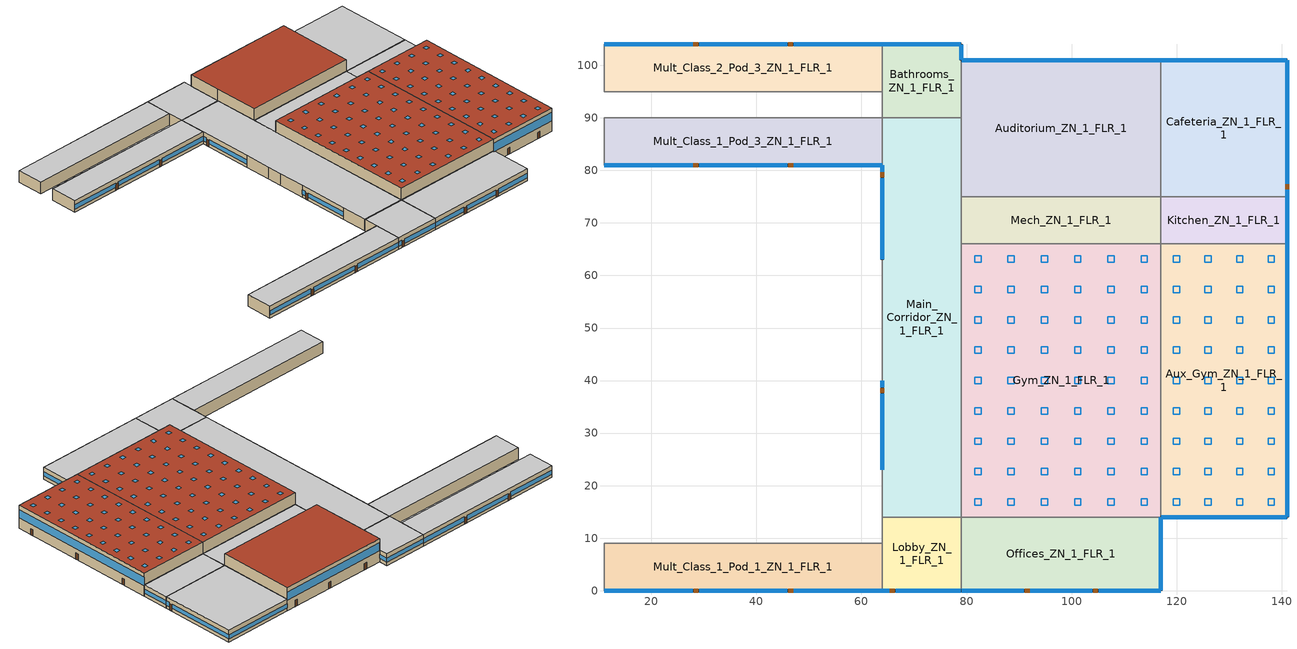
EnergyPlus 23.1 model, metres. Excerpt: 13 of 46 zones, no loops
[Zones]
Auditorium_ZN_1_FLR_1
 floor ground (ext_slab_6in_with_carpet): 79,101 117,101 117,75 79,75 z0
 wall outside (nonres_ext_wall): 117,101 79,101 z0:8
 wall to Mech_ZN_1_FLR_1 (int_wall): 79,75 117,75 z0:4
 wall to Cafeteria_ZN_1_FLR_1 (int_wall): 117,75 117,101 z0:4
 wall to Main_Corridor_ZN_1_FLR_1 (nonres_ext_wall): 79,90 79,75 z0:4
 wall to Bathrooms_ZN_1_FLR_1 (nonres_ext_wall): 79,101 79,90 z0:4
 wall to Mech_ZN_1_FLR_2 (int_wall): 79,75 117,75 z4:8
 wall to LIBRARY_MEDIA_CENTER_ZN_1_FLR_2 (int_wall): 117,75 117,101 z4:8
 wall to Main_Corridor_ZN_1_FLR_2 (nonres_ext_wall): 79,90 79,75 z4:8
 wall to Bathrooms_ZN_1_FLR_2 (nonres_ext_wall): 79,101 79,90 z4:8
 window (Window_U_0.40_SHGC_0.38): 116.95,101 79.05,101 z3.7:6.5
 door (Swinging Door_con): 113.7,101 112.78,101 / 100,101 99.09,101 / 85.25,101 84.33,101 z0:2.13
 roof outside (nonres_roof): 79,75 117,75 117,101 79,101 z8
Aux_Gym_ZN_1_FLR_1
 floor ground (ext_slab_6in_with_carpet): 117,66 141,66 141,14 117,14 z0
 wall outside (nonres_ext_wall): 117,14 141,14 141,66 z0:8
 wall to Kitchen_ZN_1_FLR_1 (int_wall): 141,66 117,66 z0:4
 wall to Gym_ZN_1_FLR_1 (int_wall): 117,66 117,14 z0:4; 117,66 117,14 z4:8
 wall to LIBRARY_MEDIA_CENTER_ZN_1_FLR_2 (int_wall): 141,66 117,66 z4:8
 window (Window_U_0.40_SHGC_0.38): 117.05,14 140.95,14 z3.69:6.51; 141,14.05 141,65.95 z3.7:6.5
 door (Swinging Door_con): 122.72,14 123.64,14 / 135.15,14 136.06,14 / 141,18.84 141,19.75 / 141,37.53 141,38.44 / 141,56.72 141,57.64 z0:2.13
 roof outside (nonres_roof): 117,14 141,14 141,66 117,66 z8
 skylight (Window_U_0.50_SHGC_0.40): 119.39,16.28 120.61,16.28 120.61,17.5 119.39,17.5 z8; 125.39,16.28 126.61,16.28 126.61,17.5 125.39,17.5 z8; 131.39,16.28 132.61,16.28 132.61,17.5 131.39,17.5 z8; 137.39,16.28 138.61,16.28 138.61,17.5 137.39,17.5 z8; 119.39,22.06 120.61,22.06 120.61,23.28 119.39,23.28 z8; 125.39,22.06 126.61,22.06 126.61,23.28 125.39,23.28 z8; 131.39,22.06 132.61,22.06 132.61,23.28 131.39,23.28 z8; 137.39,22.06 138.61,22.06 138.61,23.28 137.39,23.28 z8; 119.39,27.83 120.61,27.83 120.61,29.05 119.39,29.05 z8; 125.39,27.83 126.61,27.83 126.61,29.05 125.39,29.05 z8; 131.39,27.83 132.61,27.83 132.61,29.05 131.39,29.05 z8; 137.39,27.83 138.61,27.83 138.61,29.05 137.39,29.05 z8; 119.39,33.61 120.61,33.61 120.61,34.83 119.39,34.83 z8; 125.39,33.61 126.61,33.61 126.61,34.83 125.39,34.83 z8; 131.39,33.61 132.61,33.61 132.61,34.83 131.39,34.83 z8; 137.39,33.61 138.61,33.61 138.61,34.83 137.39,34.83 z8; 119.39,39.39 120.61,39.39 120.61,40.61 119.39,40.61 z8; 125.39,39.39 126.61,39.39 126.61,40.61 125.39,40.61 z8; 131.39,39.39 132.61,39.39 132.61,40.61 131.39,40.61 z8; 137.39,39.39 138.61,39.39 138.61,40.61 137.39,40.61 z8; 119.39,45.17 120.61,45.17 120.61,46.39 119.39,46.39 z8; 125.39,45.17 126.61,45.17 126.61,46.39 125.39,46.39 z8; 131.39,45.17 132.61,45.17 132.61,46.39 131.39,46.39 z8; 137.39,45.17 138.61,45.17 138.61,46.39 137.39,46.39 z8; 119.39,50.95 120.61,50.95 120.61,52.17 119.39,52.17 z8; 125.39,50.95 126.61,50.95 126.61,52.17 125.39,52.17 z8; 131.39,50.95 132.61,50.95 132.61,52.17 131.39,52.17 z8; 137.39,50.95 138.61,50.95 138.61,52.17 137.39,52.17 z8; 119.39,56.72 120.61,56.72 120.61,57.94 119.39,57.94 z8; 125.39,56.72 126.61,56.72 126.61,57.94 125.39,57.94 z8; 131.39,56.72 132.61,56.72 132.61,57.94 131.39,57.94 z8; 137.39,56.72 138.61,56.72 138.61,57.94 137.39,57.94 z8; 119.39,62.5 120.61,62.5 120.61,63.72 119.39,63.72 z8; 125.39,62.5 126.61,62.5 126.61,63.72 125.39,63.72 z8; 131.39,62.5 132.61,62.5 132.61,63.72 131.39,63.72 z8; 137.39,62.5 138.61,62.5 138.61,63.72 137.39,63.72 z8
Bathrooms_ZN_1_FLR_1
 floor ground (ext_slab_6in_with_carpet): 64,104 79,104 79,90 64,90 z0
 wall outside (nonres_ext_wall): 79,101 79,104 64,104 z0:4
 wall to Main_Corridor_ZN_1_FLR_1 (int_wall): 64,90 79,90 z0:4
 wall to Mult_Class_2_Pod_3_ZN_1_FLR_1 (int_wall): 64,104 64,95 z0:4
 wall to Corridor_Pod_3_ZN_1_FLR_1 (int_wall): 64,95 64,90 z0:4
 window (Window_U_0.40_SHGC_0.38): 79,101.05 79,103.95 z1.1:2.55; 78.95,104 64.05,104 z1.1:2.51
 ceiling to Bathrooms_ZN_1_FLR_2 (int_slab_ceiling): 64,90 79,90 79,104 64,104 z4
Cafeteria_ZN_1_FLR_1
 floor ground (ext_slab_6in_with_carpet): 117,101 141,101 141,75 117,75 z0
 wall outside (nonres_ext_wall): 141,75 141,101 117,101 z0:4
 wall to Kitchen_ZN_1_FLR_1 (int_wall): 117,75 141,75 z0:4
 window (Window_U_0.40_SHGC_0.38): 141,75.05 141,76.27 / 141,77.49 141,100.95 z1.03:2.51; 140.95,101 117.05,101 z1.1:2.51
 door (Swinging Door_con): 141,76.45 141,77.36 z0:2.13
 ceiling to LIBRARY_MEDIA_CENTER_ZN_1_FLR_2 (int_slab_ceiling): 117,75 141,75 141,101 117,101 z4
Gym_ZN_1_FLR_1
 floor ground (ext_slab_6in_with_carpet): 79,66 117,66 117,14 79,14 z0
 wall to Offices_ZN_1_FLR_1 (int_wall): 79,14 117,14 z0:4
 wall to Mech_ZN_1_FLR_1 (int_wall): 117,66 79,66 z0:4
 wall to Main_Corridor_ZN_1_FLR_1 (int_wall): 79,66 79,14 z0:4
 wall to Offices_ZN_1_FLR_2 (int_wall): 79,14 117,14 z4:8
 wall to Mech_ZN_1_FLR_2 (int_wall): 117,66 79,66 z4:8
 wall to Main_Corridor_ZN_1_FLR_2 (int_wall): 79,66 79,14 z4:8
 roof outside (nonres_roof): 79,14 117,14 117,66 79,66 z8
 skylight (Window_U_0.50_SHGC_0.40): 81.56,16.28 82.78,16.28 82.78,17.5 81.56,17.5 z8; 87.89,16.28 89.11,16.28 89.11,17.5 87.89,17.5 z8; 94.22,16.28 95.44,16.28 95.44,17.5 94.22,17.5 z8; 100.56,16.28 101.78,16.28 101.78,17.5 100.56,17.5 z8; 106.89,16.28 108.11,16.28 108.11,17.5 106.89,17.5 z8; 113.22,16.28 114.44,16.28 114.44,17.5 113.22,17.5 z8; 81.56,22.06 82.78,22.06 82.78,23.28 81.56,23.28 z8; 87.89,22.06 89.11,22.06 89.11,23.28 87.89,23.28 z8; 94.22,22.06 95.44,22.06 95.44,23.28 94.22,23.28 z8; 100.56,22.06 101.78,22.06 101.78,23.28 100.56,23.28 z8; 106.89,22.06 108.11,22.06 108.11,23.28 106.89,23.28 z8; 113.22,22.06 114.44,22.06 114.44,23.28 113.22,23.28 z8; 81.56,27.83 82.78,27.83 82.78,29.05 81.56,29.05 z8; 87.89,27.83 89.11,27.83 89.11,29.05 87.89,29.05 z8; 94.22,27.83 95.44,27.83 95.44,29.05 94.22,29.05 z8; 100.56,27.83 101.78,27.83 101.78,29.05 100.56,29.05 z8; 106.89,27.83 108.11,27.83 108.11,29.05 106.89,29.05 z8; 113.22,27.83 114.44,27.83 114.44,29.05 113.22,29.05 z8; 81.56,33.61 82.78,33.61 82.78,34.83 81.56,34.83 z8; 87.89,33.61 89.11,33.61 89.11,34.83 87.89,34.83 z8; 94.22,33.61 95.44,33.61 95.44,34.83 94.22,34.83 z8; 100.56,33.61 101.78,33.61 101.78,34.83 100.56,34.83 z8; 106.89,33.61 108.11,33.61 108.11,34.83 106.89,34.83 z8; 113.22,33.61 114.44,33.61 114.44,34.83 113.22,34.83 z8; 81.56,39.39 82.78,39.39 82.78,40.61 81.56,40.61 z8; 87.89,39.39 89.11,39.39 89.11,40.61 87.89,40.61 z8; 94.22,39.39 95.44,39.39 95.44,40.61 94.22,40.61 z8; 100.56,39.39 101.78,39.39 101.78,40.61 100.56,40.61 z8; 106.89,39.39 108.11,39.39 108.11,40.61 106.89,40.61 z8; 113.22,39.39 114.44,39.39 114.44,40.61 113.22,40.61 z8; 81.56,45.17 82.78,45.17 82.78,46.39 81.56,46.39 z8; 87.89,45.17 89.11,45.17 89.11,46.39 87.89,46.39 z8; 94.22,45.17 95.44,45.17 95.44,46.39 94.22,46.39 z8; 100.56,45.17 101.78,45.17 101.78,46.39 100.56,46.39 z8; 106.89,45.17 108.11,45.17 108.11,46.39 106.89,46.39 z8; 113.22,45.17 114.44,45.17 114.44,46.39 113.22,46.39 z8; 81.56,50.95 82.78,50.95 82.78,52.17 81.56,52.17 z8; 87.89,50.95 89.11,50.95 89.11,52.17 87.89,52.17 z8; 94.22,50.95 95.44,50.95 95.44,52.17 94.22,52.17 z8; 100.56,50.95 101.78,50.95 101.78,52.17 100.56,52.17 z8; 106.89,50.95 108.11,50.95 108.11,52.17 106.89,52.17 z8; 113.22,50.95 114.44,50.95 114.44,52.17 113.22,52.17 z8; 81.56,56.72 82.78,56.72 82.78,57.94 81.56,57.94 z8; 87.89,56.72 89.11,56.72 89.11,57.94 87.89,57.94 z8; 94.22,56.72 95.44,56.72 95.44,57.94 94.22,57.94 z8; 100.56,56.72 101.78,56.72 101.78,57.94 100.56,57.94 z8; 106.89,56.72 108.11,56.72 108.11,57.94 106.89,57.94 z8; 113.22,56.72 114.44,56.72 114.44,57.94 113.22,57.94 z8; 81.56,62.5 82.78,62.5 82.78,63.72 81.56,63.72 z8; 87.89,62.5 89.11,62.5 89.11,63.72 87.89,63.72 z8; 94.22,62.5 95.44,62.5 95.44,63.72 94.22,63.72 z8; 100.56,62.5 101.78,62.5 101.78,63.72 100.56,63.72 z8; 106.89,62.5 108.11,62.5 108.11,63.72 106.89,63.72 z8; 113.22,62.5 114.44,62.5 114.44,63.72 113.22,63.72 z8
Kitchen_ZN_1_FLR_1
 floor ground (ext_slab_6in_with_carpet): 117,75 141,75 141,66 117,66 z0
 wall outside (nonres_ext_wall): 141,66 141,75 z0:4
 wall to Mech_ZN_1_FLR_1 (int_wall): 117,75 117,66 z0:4
 window (Window_U_0.40_SHGC_0.38): 141,66.05 141,74.95 z1.1:2.52
 ceiling to LIBRARY_MEDIA_CENTER_ZN_1_FLR_2 (int_slab_ceiling): 117,66 141,66 141,75 117,75 z4
Lobby_ZN_1_FLR_1
 floor ground (ext_slab_6in_with_carpet): 64,14 79,14 79,0 64,0 z0
 wall outside (nonres_ext_wall): 64,0 79,0 z0:4
 wall to Offices_ZN_1_FLR_1 (int_wall): 79,0 79,14 z0:4
 wall to Main_Corridor_ZN_1_FLR_1 (int_wall): 79,14 64,14 z0:4
 wall to Corridor_Pod_1_ZN_1_FLR_1 (int_wall): 64,14 64,9 z0:4
 wall to Mult_Class_1_Pod_1_ZN_1_FLR_1 (int_wall): 64,9 64,0 z0:4
 window (Window_U_0.40_SHGC_0.38): 64.05,0 65.27,0 / 66.49,0 78.95,0 z0.97:2.51
 door (Swinging Door_con): 65.43,0 66.35,0 z0:2.13
 ceiling to Lobby_ZN_1_FLR_2 (int_slab_ceiling): 64,0 79,0 79,14 64,14 z4
Main_Corridor_ZN_1_FLR_1
 floor ground (ext_slab_6in_with_carpet): 64,90 79,90 79,14 64,14 z0
 wall outside (nonres_ext_wall): 64,81 64,63 / 64,40 64,23 z0:4
 wall to Mech_ZN_1_FLR_1 (int_wall): 79,66 79,75 z0:4
 wall to Mult_Class_1_Pod_3_ZN_1_FLR_1 (int_wall): 64,90 64,81 z0:4
 wall to Mult_Class_2_Pod_2_ZN_1_FLR_1 (int_wall): 64,63 64,54 z0:4
 wall to Corridor_Pod_2_ZN_1_FLR_1 (int_wall): 64,54 64,49 z0:4
 wall to Mult_Class_1_Pod_2_ZN_1_FLR_1 (int_wall): 64,49 64,40 z0:4
 wall to Mult_Class_2_Pod_1_ZN_1_FLR_1 (int_wall): 64,23 64,14 z0:4
 window (Window_U_0.40_SHGC_0.38): 64,80.95 64,79.73 / 64,78.51 64,63.05 z1:2.51; 64,39.95 64,38.73 / 64,37.51 64,23.05 z0.99:2.51
 door (Swinging Door_con): 64,79.62 64,78.7 / 64,38.55 64,37.63 z0:2.13
 ceiling to Main_Corridor_ZN_1_FLR_2 (int_slab_ceiling): 64,14 79,14 79,90 64,90 z4
Mech_ZN_1_FLR_1
 floor ground (ext_slab_6in_with_carpet): 79,75 117,75 117,66 79,66 z0
 ceiling to Mech_ZN_1_FLR_2 (int_slab_ceiling): 79,66 117,66 117,75 79,75 z4
Mult_Class_1_Pod_1_ZN_1_FLR_1
 floor ground (ext_slab_6in_with_carpet): 11,9 64,9 64,0 11,0 z0
 wall outside (nonres_ext_wall): 11,0 64,0 z0:4
 wall to Corridor_Pod_1_ZN_1_FLR_1 (int_wall): 64,9 11,9 z0:4
 wall to Corner_Class_1_Pod_1_ZN_1_FLR_1 (int_wall): 11,9 11,0 z0:4
 window (Window_U_0.40_SHGC_0.38): 11.05,0 27.87,0 / 29.09,0 45.91,0 / 47.13,0 63.95,0 z1.03:2.5
 door (Swinging Door_con): 28.05,0 28.96,0 / 46.08,0 46.99,0 z0:2.13
 ceiling to Mult_Class_1_Pod_1_ZN_1_FLR_2 (int_slab_ceiling): 11,0 64,0 64,9 11,9 z4
Mult_Class_1_Pod_3_ZN_1_FLR_1
 floor ground (ext_slab_6in_with_carpet): 11,90 64,90 64,81 11,81 z0
 wall outside (nonres_ext_wall): 11,81 64,81 z0:4
 wall to Corridor_Pod_3_ZN_1_FLR_1 (int_wall): 64,90 11,90 z0:4
 wall to Corner_Class_1_Pod_3_ZN_1_FLR_1 (int_wall): 11,90 11,81 z0:4
 window (Window_U_0.40_SHGC_0.38): 11.05,81 27.87,81 / 29.09,81 45.91,81 / 47.13,81 63.95,81 z1.03:2.5
 door (Swinging Door_con): 28.01,81 28.93,81 / 46.08,81 47,81 z0:2.13
 ceiling to Mult_Class_1_Pod_3_ZN_1_FLR_2 (int_slab_ceiling): 11,81 64,81 64,90 11,90 z4
Mult_Class_2_Pod_3_ZN_1_FLR_1
 floor ground (ext_slab_6in_with_carpet): 11,104 64,104 64,95 11,95 z0
 wall outside (nonres_ext_wall): 64,104 11,104 z0:4
 wall to Corridor_Pod_3_ZN_1_FLR_1 (int_wall): 11,95 64,95 z0:4
 wall to Corner_Class_2_Pod_3_ZN_1_FLR_1 (int_wall): 11,104 11,95 z0:4
 window (Window_U_0.40_SHGC_0.38): 63.95,104 47.13,104 / 45.91,104 29.09,104 / 27.87,104 11.05,104 z1.03:2.5
 door (Swinging Door_con): 46.96,104 46.05,104 / 28.94,104 28.02,104 z0:2.13
 ceiling to Mult_Class_2_Pod_3_ZN_1_FLR_2 (int_slab_ceiling): 11,95 64,95 64,104 11,104 z4
Offices_ZN_1_FLR_1
 floor ground (ext_slab_6in_with_carpet): 79,14 117,14 117,0 79,0 z0
 wall outside (nonres_ext_wall): 79,0 117,0 117,14 z0:4
 window (Window_U_0.40_SHGC_0.38): 79.05,0 90.87,0 / 92.09,0 103.91,0 / 105.13,0 116.95,0 z1:2.5; 117,0.05 117,13.95 z1.1:2.51
 door (Swinging Door_con): 91.08,0 91.99,0 / 104.08,0 104.99,0 z0:2.13
 ceiling to Offices_ZN_1_FLR_2 (int_slab_ceiling): 79,0 117,0 117,14 79,14 z4
[Building]
Secondary School: Loads convergence tolerance value=0.04; Maximum number of warmup days=25; Minimum number of warmup days=6; North axis=0; Solar distribution=FullInteriorAndExterior; Temperature convergence tolerance value=0.2; Terrain=City
[Site:GroundTemperature:BuildingSurface]
20.76, 20.73, 20.73, 20.73, 20.77, 23.02, 23.36, 23.44, 23.48, 21.21, 20.91, 20.82
[Site:Location]
Denver-Aurora-Buckley.AFB_CO_USA WMO=724695: Elevation=1726; Latitude=39.72; Longitude=-104.75; Time zone=-7
[Site:WaterMainsTemperature]
Annual average outdoor air temperature=9.95; Calculation method=Correlation; Maximum difference in monthly average outdoor air temperatures=23.7
[SizingPeriod:DesignDay] Barometric pressure=82237; Day of month=21; Daylight saving time indicator=No; Dry bulb temperature range modifier type=DefaultMultipliers; Humidity condition type=WetBulb; Rain indicator=No; Snow indicator=No
Name | Ashrae clear sky optical depth for beam irradiance taub | Ashrae clear sky optical depth for diffuse irradiance taud | Daily dry bulb temperature range | Day type | Maximum dry bulb temperature | Month | Solar model indicator | Wetbulb or dewpoint at maximum dry bulb | Wind direction | Wind speed | Sky clearness
Denver-Aurora-Buckley.AFB_CO_USA Ann Clg .4% Condns DB=>MWB | 0.423 | 2.02 | 14.8 | SummerDesignDay | 33.9 | 7 | ASHRAETau | 15 | 30 | 3.6
Denver-Aurora-Buckley.AFB_CO_USA Ann Htg 99.6% Condns DB |  |  | 0 | WinterDesignDay | -17.9 | 12 | ASHRAEClearSky | -17.9 | 180 | 2.5 | 0
[Construction]
InteriorFurnishings: Std Wood 6inch
Swinging Door_con: Opaque Door panel_con
Window_U_0.40_SHGC_0.38: Glass_8652_LayerAvg, Gap_1_W_0_0127, Glass_102_LayerAvg
Window_U_0.50_SHGC_0.40: Glass_2052_LayerAvg, Gap_1_W_0_0038, Glass_2027F_LayerAvg
ext_slab_6in_with_carpet: 150mm Normalweight concrete floor, CP02 CARPET PAD
int_slab_ceiling: CP02 CARPET PAD, 100mm Normalweight concrete floor
int_wall: G01 13mm gypsum board, G01 13mm gypsum board
nonres_ext_wall: F07 25mm stucco, G01 16mm gypsum board, Nonres_Exterior_Wall_Insulation, G01 16mm gypsum board
nonres_roof: F13 Built-up roofing, Nonres_Roof_Insulation, F08 Metal surface
[Material]
Name | Conductivity | Density | Roughness | Specific heat | Thickness | Solar absorptance | Thermal absorptance | Visible absorptance
100mm Normalweight concrete floor | 2.31 | 2322 | MediumRough | 832 | 0.1016
150mm Normalweight concrete floor | 2.31 | 2322 | MediumRough | 832 | 0.1524
F07 25mm stucco | 0.72 | 1856 | Smooth | 840 | 0.0254 | 0.7 | 0.9 | 0.7
F08 Metal surface | 45.28 | 7824 | Smooth | 500 | 0.0008
F13 Built-up roofing | 0.16 | 1120 | Rough | 1460 | 0.0095 | 0.77 | 0.9
G01 13mm gypsum board | 0.16 | 800 | Smooth | 1090 | 0.0127 | 0.7 | 0.9 | 0.5
G01 16mm gypsum board | 0.16 | 800 | MediumSmooth | 1090 | 0.0159
Std Wood 6inch | 0.12 | 540 | MediumSmooth | 1210 | 0.15 | 0.7 | 0.9 | 0.7
[Material:NoMass] Solar absorptance=0.7; Thermal absorptance=0.9
Name | Roughness | Thermal resistance | Visible absorptance
CP02 CARPET PAD | VeryRough | 0.21648 | 0.8
Nonres_Exterior_Wall_Insulation | MediumSmooth | 2.81828 | 0.7
Nonres_Roof_Insulation | MediumSmooth | 5.30668 | 0.7
Opaque Door panel_con | MediumRough | 0.475964 | 0.7
[WindowMaterial:Gas] Gas type=Air
Name | Thickness
Gap_1_W_0_0038 | 0.0038
Gap_1_W_0_0127 | 0.0127
[WindowMaterial:Glazing] Infrared transmittance at normal incidence=0; Optical data type=SpectralAverage
Name | Back side infrared hemispherical emissivity | Back side solar reflectance at normal incidence | Back side visible reflectance at normal incidence | Conductivity | Front side infrared hemispherical emissivity | Front side solar reflectance at normal incidence | Front side visible reflectance at normal incidence | Solar transmittance at normal incidence | Thickness | Visible transmittance at normal incidence
Glass_102_LayerAvg | 0.84 | 0.0748545 | 0.082564 | 1 | 0.84 | 0.0747638 | 0.082563 | 0.833848 | 0.003048 | 0.89926
Glass_2027F_LayerAvg | 0.84 | 0.340935 | 0.073741 | 1 | 0.03675 | 0.470069 | 0.0546 | 0.369744 | 0.004 | 0.765222
Glass_2052_LayerAvg | 0.84 | 0.0544931 | 0.058397 | 1 | 0.84 | 0.054228 | 0.05805 | 0.507767 | 0.00837 | 0.586833
Glass_8652_LayerAvg | 0.39 | 0.462105 | 0.306829 | 0.962 | 0.84 | 0.298987 | 0.209449 | 0.343691 | 0.003059 | 0.487937
[Daylighting:Controls] Daylighting method=SplitFlux; Lighting control type=Stepped; Maximum allowable discomfort glare index=22; Minimum input power fraction for continuous or continuousoff dimming control=0.3; Minimum light output fraction for continuous or continuousoff dimming control=0.2; Number of stepped control steps=3; Probability lighting will be reset when needed in manual stepped control=1
Name | Daylighting reference point name 1 | Fraction of lights controlled by reference point 1 | Illuminance setpoint at reference point 1 | Daylighting reference point name 2 | Fraction of lights controlled by reference point 2 | Illuminance setpoint at reference point 2 | Glare calculation azimuth angle of view direction clockwise from zone y axis | Glare calculation daylighting reference point | Zone or space
Auditorium_ZN_1_FLR_1_DaylCtrl | Auditorium_ZN_1_FLR_1_DaylRefPt1 | 0.125 | 375 | Auditorium_ZN_1_FLR_1_DaylRefPt2 | 0.125 | 375 | 0 | Auditorium_ZN_1_FLR_1_DaylRefPt1 | Auditorium_ZN_1_FLR_1
Aux_Gym_ZN_1_FLR_1_DaylCtrl | Aux_Gym_ZN_1_FLR_1_DaylRefPt1 | 0.5 | 500 | Aux_Gym_ZN_1_FLR_1_DaylRefPt2 | 0.5 | 500 | 0 | Aux_Gym_ZN_1_FLR_1_DaylRefPt1 | Aux_Gym_ZN_1_FLR_1
Cafeteria_ZN_1_FLR_1_DaylCtrl | Cafeteria_ZN_1_FLR_1_DaylRefPt1 | 0.21 | 300 | Cafeteria_ZN_1_FLR_1_DaylRefPt2 | 0.15 | 300 | 0 | Cafeteria_ZN_1_FLR_1_DaylRefPt1 | Cafeteria_ZN_1_FLR_1
Gym_ZN_1_FLR_1_DaylCtrl | Gym_ZN_1_FLR_1_DaylRefPt1 | 0.5 | 500 | Gym_ZN_1_FLR_1_DaylRefPt2 | 0.5 | 500 | 0 | Gym_ZN_1_FLR_1_DaylRefPt1 | Gym_ZN_1_FLR_1
Lobby_ZN_1_FLR_1_DaylCtrl | Lobby_ZN_1_FLR_1_DaylRefPt1 | 0.18 | 300 | Lobby_ZN_1_FLR_1_DaylRefPt2 | 0.18 | 300 | 180 | Lobby_ZN_1_FLR_1_DaylRefPt1 | Lobby_ZN_1_FLR_1
Mult_Class_1_Pod_1_ZN_1_FLR_1_DaylCtrl | Mult_Class_1_Pod_1_ZN_1_FLR_1_DaylRefPt1 | 0.28 | 500 | Mult_Class_1_Pod_1_ZN_1_FLR_1_DaylRefPt2 | 0.28 | 500 | 180 | Mult_Class_1_Pod_1_ZN_1_FLR_1_DaylRefPt1 | Mult_Class_1_Pod_1_ZN_1_FLR_1
Mult_Class_1_Pod_3_ZN_1_FLR_1_DaylCtrl | Mult_Class_1_Pod_3_ZN_1_FLR_1_DaylRefPt1 | 0.28 | 500 | Mult_Class_1_Pod_3_ZN_1_FLR_1_DaylRefPt2 | 0.28 | 500 | 180 | Mult_Class_1_Pod_3_ZN_1_FLR_1_DaylRefPt1 | Mult_Class_1_Pod_3_ZN_1_FLR_1
Mult_Class_2_Pod_3_ZN_1_FLR_1_DaylCtrl | Mult_Class_2_Pod_3_ZN_1_FLR_1_DaylRefPt1 | 0.28 | 500 | Mult_Class_2_Pod_3_ZN_1_FLR_1_DaylRefPt2 | 0.28 | 500 | 0 | Mult_Class_2_Pod_3_ZN_1_FLR_1_DaylRefPt1 | Mult_Class_2_Pod_3_ZN_1_FLR_1
Offices_ZN_1_FLR_1_DaylCtrl | Offices_ZN_1_FLR_1_DaylRefPt1 | 0.36 | 375 | Offices_ZN_1_FLR_1_DaylRefPt2 | 0.08 | 375 | 180 | Offices_ZN_1_FLR_1_DaylRefPt1 | Offices_ZN_1_FLR_1
[ElectricEquipment] Design level calculation method=EquipmentLevel
Name | Design level | End use subcategory | Fraction latent | Fraction lost | Fraction radiant | Schedule | Zone or zonelist or space or spacelist
Auditorium_ZN_1_FLR_1_PlugMisc_Equip | 4940 | General | 0 | 0 | 0.5 | BLDG_EQUIP_SCH | Auditorium_ZN_1_FLR_1
Aux_Gym_ZN_1_FLR_1_PlugMisc_Equip | 6240 | General | 0 | 0 | 0.5 | BLDG_EQUIP_SCH | Aux_Gym_ZN_1_FLR_1
Bathrooms_ZN_1_FLR_1_PlugMisc_Equip | 840 | General | 0 | 0 | 0.5 | BLDG_EQUIP_SCH | Bathrooms_ZN_1_FLR_1
Cafeteria_ZN_1_FLR_1_PlugMisc_Equip | 48004.32 | General | 0 | 0 | 0.5 | KITCHEN_ELEC_EQUIP_SCH | Cafeteria_ZN_1_FLR_1
Gym_ZN_1_FLR_1_PlugMisc_Equip | 9880 | General | 0 | 0 | 0.5 | BLDG_EQUIP_SCH | Gym_ZN_1_FLR_1
Kitchen_ZN_1_FLR_1_MiscElec_Equip | 47995.2 | MiscElec | 0.25 | 0.2 | 0.3 | KITCHEN_ELEC_EQUIP_SCH | Kitchen_ZN_1_FLR_1
Kitchen_ZN_1_FLR_1_Reach-in-Freezer | 915 | Refrigeration | 0 | 0 | 0.25 | Always_on | Kitchen_ZN_1_FLR_1
Kitchen_ZN_1_FLR_1_Reach-in-Refrigerator | 570 | Refrigeration | 0 | 0 | 0.25 | Always_on | Kitchen_ZN_1_FLR_1
Lobby_ZN_1_FLR_1_PlugMisc_Equip | 840 | General | 0 | 0 | 0.5 | BLDG_EQUIP_SCH | Lobby_ZN_1_FLR_1
Main_Corridor_ZN_1_FLR_1_PlugMisc_Equip | 4560 | General | 0 | 0 | 0.5 | BLDG_EQUIP_SCH | Main_Corridor_ZN_1_FLR_1
Mech_ZN_1_FLR_1_Elevators_Equip | 32109.9 | General | 0 | 0 | 0.5 | BLDG_ELEVATORS | Mech_ZN_1_FLR_1
Mech_ZN_1_FLR_1_Elevators_Lights_Fan | 125 | General | 0 | 0 | 0.5 | ELEV_LIGHT_FAN_SCH_ADD_DF | Mech_ZN_1_FLR_1
Mech_ZN_1_FLR_1_PlugMisc_Equip | 1368 | General | 0 | 0 | 0.5 | BLDG_EQUIP_SCH | Mech_ZN_1_FLR_1
Mult_Class_1_Pod_1_ZN_1_FLR_1_PlugMisc_Equip | 4770 | General | 0 | 0 | 0.5 | BLDG_EQUIP_SCH | Mult_Class_1_Pod_1_ZN_1_FLR_1
Mult_Class_1_Pod_3_ZN_1_FLR_1_PlugMisc_Equip | 4770 | General | 0 | 0 | 0.5 | BLDG_EQUIP_SCH | Mult_Class_1_Pod_3_ZN_1_FLR_1
Mult_Class_2_Pod_3_ZN_1_FLR_1_PlugMisc_Equip | 4770 | General | 0 | 0 | 0.5 | BLDG_EQUIP_SCH | Mult_Class_2_Pod_3_ZN_1_FLR_1
Offices_ZN_1_FLR_1_PlugMisc_Equip | 5745.6 | General | 0 | 0 | 0.5 | BLDG_EQUIP_SCH | Offices_ZN_1_FLR_1
[EnergyManagementSystem:Program]
PSZ3_7_Economizer_CTRL_Prog: SET PSZ3_7_Timestep_Econ_Eff = 0.7; SET PSZ3_7_MaxE = 0.7; SET PSZ3_7_DAT_Rqd = (PSZ3_7_DAT_Rqd*1.8) +32; SET OAT_F = (OAT_F*1.8) +32; SET OAwb_F = (OAwb_F*1.8) +32; IF PSZ3_7_OAFlowMass > (PSZ3_7_OADesignMass * PSZ3_7_OASch); SET PSZ3_7_Econo_Active = 1; ELSE; SET PSZ3_7_Econo_Active = 0; ENDIF; SET PSZ3_7_dT_Needed = 75 - PSZ3_7_DAT_Rqd; SET PSZ3_7_Cool_Des_dT = ((98*0.15) + (75*(1-0.15))) - 55; SET PSZ3_7_Cool_Load = PSZ3_7_dT_Needed/ PSZ3_7_Cool_Des_dT; IF PSZ3_7_Cool_Load > 1; SET PSZ3_7_Cool_Load = 1; ELSEIF PSZ3_7_Cool_Load < 0; SET PSZ3_7_Cool_Load = 0; ENDIF; IF PSZ3_7_Econo_Active == 1; SET PSZ3_7_Stage = PSZ3_7_Number_of_Stages; IF PSZ3_7_Stage == 2; IF PSZ3_7_Cool_Load < 0.6; SET PSZ3_7_Timestep_Econ_Eff = PSZ3_7_MaxE; ELSE; SET PSZ3_7_ECO_Eff = 0-2.18919863612305; SET PSZ3_7_ECO_Eff = PSZ3_7_ECO_Eff + (0-0.674461284910428 * PSZ3_7_Cool_Load); SET PSZ3_7_ECO_Eff = PSZ3_7_ECO_Eff + (0.000459106275872404 * (OAT_F^2)); SET PSZ3_7_ECO_Eff = PSZ3_7_ECO_Eff + (0-0.00000484778537945252 * (OAT_F^3)); SET PSZ3_7_ECO_Eff = PSZ3_7_ECO_Eff + (0.182915713033586 * OAwb_F); SET PSZ3_7_ECO_Eff = PSZ3_7_ECO_Eff + (0-0.00382838660261133 * (OAwb_F^2)); SET PSZ3_7_ECO_Eff = PSZ3_7_ECO_Eff + (0.0000255567460240583 * (OAwb_F^3)); SET PSZ3_7_Timestep_Econ_Eff = PSZ3_7_ECO_Eff; ENDIF; ELSE; SET PSZ3_7_ECO_Eff = 2.36337942464462; SET PSZ3_7_ECO_Eff = PSZ3_7_ECO_Eff + (0-0.409939515512619 * PSZ3_7_Cool_Load); SET PSZ3_7_ECO_Eff = PSZ3_7_ECO_Eff + (0-0.0565205596792225 * OAwb_F); SET PSZ3_7_ECO_Eff = PSZ3_7_ECO_Eff + (0-0.0000632612294169389 * (OAT_F^2)); SET PSZ3_7_Timestep_Econ_Eff = PSZ3_7_ECO_Eff + (0.000571724868775081 * (OAwb_F^2)); ENDIF; IF PSZ3_7_Timestep_Econ_Eff > PSZ3_7_MaxE; SET PSZ3_7_Timestep_Econ_Eff = PSZ3_7_MaxE; ELSEIF PSZ3_7_Timestep_Econ_Eff < (PSZ3_7_OADesignMass * PSZ3_7_OASch); SET PSZ3_7_Timestep_Econ_Eff = (PSZ3_7_OADesignMass * PSZ3_7_OASch); ENDIF; ENDIF
PSZ4_8_Set_Fan_Par: IF PSZ4_8_Number_of_Stages == 1; Return; ENDIF; SET PSZ4_8_FanPwrExponent = 2.2; SET PSZ4_8_OAFrac = PSZ4_8_OAFlowMass/PSZ4_8_DesignFlowMass; IF  PSZ4_8_OAFrac < 0.66; SET PSZ4_8_VenSpeed = 0.66; SET PSZ4_8_Stage1Speed = 0.66; ELSE; SET PSZ4_8_VenSpeed = PSZ4_8_OAFrac; SET PSZ4_8_Stage1Speed = PSZ4_8_OAFrac; ENDIF; SET PSZ4_8_Stage2Speed = 1.0; SET PSZ4_8_HeatSpeed = 1.0
PSZ4_8_Set_Number_of_Stages: SET PSZ4_8_Number_of_Stages =  2
PSZ5_9_Set_Fan_Par: IF PSZ5_9_Number_of_Stages == 1; Return; ENDIF; SET PSZ5_9_FanPwrExponent = 2.2; SET PSZ5_9_OAFrac = PSZ5_9_OAFlowMass/PSZ5_9_DesignFlowMass; IF  PSZ5_9_OAFrac < 0.66; SET PSZ5_9_VenSpeed = 0.66; SET PSZ5_9_Stage1Speed = 0.66; ELSE; SET PSZ5_9_VenSpeed = PSZ5_9_OAFrac; SET PSZ5_9_Stage1Speed = PSZ5_9_OAFrac; ENDIF; SET PSZ5_9_Stage2Speed = 1.0; SET PSZ5_9_HeatSpeed = 1.0
PSZ5_9_Set_Number_of_Stages: SET PSZ5_9_Number_of_Stages =  2
[Exterior:Lights] Control option=AstronomicalClock; End use subcategory=General
Name | Design level | Schedule
Exterior_Lights_a | 441.8 | Exterior_lighting_schedule_a
Exterior_Lights_b | 2994.5 | Exterior_lighting_schedule_b_2016
Exterior_Lights_c | 2973.7 | Exterior_lighting_schedule_c_2016
[GasEquipment]
Kitchen_ZN_1_FLR_1_MiscGas_Equip: Design level=362577.6; Design level calculation method=EquipmentLevel; End use subcategory=MiscGas; Fraction latent=0.1; Fraction lost=0.7; Fraction radiant=0.2; Schedule=KITCHEN_GAS_EQUIP_SCH; Zone or zonelist or space or spacelist=Kitchen_ZN_1_FLR_1
[InternalMass] Construction=InteriorFurnishings
Name | Zone or zonelist | Surface area
Auditorium_ZN_1_FLR_1_InternalMass_1 | Auditorium_ZN_1_FLR_1 | 1976
Aux_Gym_ZN_1_FLR_1_InternalMass_1 | Aux_Gym_ZN_1_FLR_1 | 2496
Bathrooms_ZN_1_FLR_1_InternalMass_1 | Bathrooms_ZN_1_FLR_1 | 420
Cafeteria_ZN_1_FLR_1_InternalMass_1 | Cafeteria_ZN_1_FLR_1 | 1248
Gym_ZN_1_FLR_1_InternalMass_1 | Gym_ZN_1_FLR_1 | 3952
Kitchen_ZN_1_FLR_1_InternalMass_1 | Kitchen_ZN_1_FLR_1 | 432
Lobby_ZN_1_FLR_1_InternalMass_1 | Lobby_ZN_1_FLR_1 | 420
Main_Corridor_ZN_1_FLR_1_InternalMass_1 | Main_Corridor_ZN_1_FLR_1 | 2280
Mech_ZN_1_FLR_1_InternalMass_1 | Mech_ZN_1_FLR_1 | 684
Mult_Class_1_Pod_1_ZN_1_FLR_1_InternalMass_1 | Mult_Class_1_Pod_1_ZN_1_FLR_1 | 954
Mult_Class_1_Pod_3_ZN_1_FLR_1_InternalMass_1 | Mult_Class_1_Pod_3_ZN_1_FLR_1 | 954
Mult_Class_2_Pod_3_ZN_1_FLR_1_InternalMass_1 | Mult_Class_2_Pod_3_ZN_1_FLR_1 | 954
Offices_ZN_1_FLR_1_InternalMass_1 | Offices_ZN_1_FLR_1 | 1064
[Lights] Design level calculation method=Watts/Area; End use subcategory=General; Fraction radiant=0.37; Fraction replaceable=1; Fraction visible=0.2; Return air fraction=0; Return air fraction calculated from plenum temperature=No
Name | Schedule | Watts per zone floor area | Zone or zonelist or space or spacelist
Auditorium_ZN_1_FLR_1_Lights | BLDG_LIGHT_SCH | 6.78126 | Auditorium_ZN_1_FLR_1
Aux_Gym_ZN_1_FLR_1_Lights | BLDG_LIGHT_GYM_SCH | 5.38196 | Aux_Gym_ZN_1_FLR_1
Bathrooms_ZN_1_FLR_1_Lights | BLDG_LIGHT_BATH_SCH | 9.14932 | Bathrooms_ZN_1_FLR_1
Cafeteria_ZN_1_FLR_1_Lights | BLDG_LIGHT_SCH | 6.78126 | Cafeteria_ZN_1_FLR_1
Gym_ZN_1_FLR_1_Lights | BLDG_LIGHT_GYM_SCH | 5.38196 | Gym_ZN_1_FLR_1
Kitchen_ZN_1_FLR_1_Lights | BLDG_LIGHT_SCH | 11.4097 | Kitchen_ZN_1_FLR_1
Lobby_ZN_1_FLR_1_Lights | BLDG_LIGHT_LOBBYFLR1_SCH | 10.7639 | Lobby_ZN_1_FLR_1
Main_Corridor_ZN_1_FLR_1_Lights | BLDG_LIGHT_CORRIDOR_SCH | 7.10418 | Main_Corridor_ZN_1_FLR_1
Mech_ZN_1_FLR_1_Lights | BLDG_LIGHT_SCH | 10.2257 | Mech_ZN_1_FLR_1
Mult_Class_1_Pod_1_ZN_1_FLR_1_Lights | BLDG_LIGHT_CLASSROOM_SCH | 9.9028 | Mult_Class_1_Pod_1_ZN_1_FLR_1
Mult_Class_1_Pod_3_ZN_1_FLR_1_Lights | BLDG_LIGHT_CLASSROOM_SCH | 9.9028 | Mult_Class_1_Pod_3_ZN_1_FLR_1
Mult_Class_2_Pod_3_ZN_1_FLR_1_Lights | BLDG_LIGHT_CLASSROOM_SCH | 9.9028 | Mult_Class_2_Pod_3_ZN_1_FLR_1
Offices_ZN_1_FLR_1_Lights | BLDG_LIGHT_OFFICE_SCH | 10.0104 | Offices_ZN_1_FLR_1
[People] Activity level schedule=ACTIVITY_SCH; Air velocity schedule=AIR_VELO_SCH; Clothing insulation calculation method=ClothingInsulationSchedule; Clothing insulation schedule=CLOTHING_SCH; Enable ashrae 55 comfort warnings=No; Fraction radiant=0.3; Mean radiant temperature calculation type=ZoneAveraged; Sensible heat fraction=Autocalculate; Thermal comfort model 1 type=Fanger; Work efficiency schedule=WORK_EFF_SCH
Name | Floor area per person | Number of people calculation method | Number of people schedule | Zone or zonelist or space or spacelist | Number of people
Auditorium_ZN_1_FLR_1 | 0.619 | Area/Person | BLDG_OCC_SCH_Auditorium | Auditorium_ZN_1_FLR_1
Aux_Gym_ZN_1_FLR_1 | 3.096 | Area/Person | BLDG_OCC_SCH_Gym | Aux_Gym_ZN_1_FLR_1
Bathrooms_ZN_1_FLR_1 |  | People | BLDG_OCC_SCH | Bathrooms_ZN_1_FLR_1
Cafeteria_ZN_1_FLR_1 | 0.929 | Area/Person | BLDG_OCC_SCH_Cafeteria | Cafeteria_ZN_1_FLR_1
Gym_ZN_1_FLR_1 | 3.096 | Area/Person | BLDG_OCC_SCH_Gym | Gym_ZN_1_FLR_1
Kitchen_ZN_1_FLR_1 |  | People | BLDG_OCC_SCH | Kitchen_ZN_1_FLR_1 | 35
Mech_ZN_1_FLR_1 |  | People | BLDG_OCC_SCH | Mech_ZN_1_FLR_1
Mult_Class_1_Pod_1_ZN_1_FLR_1 | 2.654 | Area/Person | BLDG_OCC_SCH | Mult_Class_1_Pod_1_ZN_1_FLR_1
Mult_Class_1_Pod_3_ZN_1_FLR_1 | 2.654 | Area/Person | BLDG_OCC_SCH | Mult_Class_1_Pod_3_ZN_1_FLR_1
Mult_Class_2_Pod_3_ZN_1_FLR_1 | 2.654 | Area/Person | BLDG_OCC_SCH | Mult_Class_2_Pod_3_ZN_1_FLR_1
Offices_ZN_1_FLR_1 | 18.579 | Area/Person | BLDG_OCC_SCH_Offices | Offices_ZN_1_FLR_1
[Zone] Ceiling height=4; Floor area=Autocalculate; Multiplier=1; Part of total floor area=Yes; Type=1
Name | Volume
Auditorium_ZN_1_FLR_1 | 7904
Aux_Gym_ZN_1_FLR_1 | 9984
Bathrooms_ZN_1_FLR_1; Lobby_ZN_1_FLR_1 | 840
Cafeteria_ZN_1_FLR_1 | 2496
Gym_ZN_1_FLR_1 | 15808
Kitchen_ZN_1_FLR_1 | 864
Main_Corridor_ZN_1_FLR_1 | 4560
Mech_ZN_1_FLR_1 | 1368
Mult_Class_1_Pod_1_ZN_1_FLR_1; Mult_Class_1_Pod_3_ZN_1_FLR_1; Mult_Class_2_Pod_3_ZN_1_FLR_1 | 1908
Offices_ZN_1_FLR_1 | 2128
[ZoneInfiltration:DesignFlowRate] Temperature term coefficient=0; Velocity squared term coefficient=0
Name | Constant term coefficient | Design flow rate calculation method | Flow rate per exterior surface area | Schedule | Velocity term coefficient | Zone or zonelist or space or spacelist | Design flow rate
Auditorium_ZN_1_FLR_1_Infiltration | 0 | Flow/ExteriorArea | 0.000194015 | INFIL_SCH_PNNL | 0.224 | Auditorium_ZN_1_FLR_1
Aux_Gym_ZN_1_FLR_1_Infiltration | 0 | Flow/ExteriorArea | 0.000186619 | INFIL_SCH_PNNL | 0.224 | Aux_Gym_ZN_1_FLR_1
Bathrooms_ZN_1_FLR_1_Infiltration | 0 | Flow/ExteriorArea | 0.00056896 | INFIL_SCH_PNNL | 0.224 | Bathrooms_ZN_1_FLR_1
Cafeteria_ZN_1_FLR_1_Infiltration | 0 | Flow/ExteriorArea | 0.00056896 | INFIL_SCH_PNNL | 0.224 | Cafeteria_ZN_1_FLR_1
Gym_ZN_1_FLR_1_Infiltration | 0 | Flow/ExteriorArea | 0 | INFIL_SCH_PNNL | 0.224 | Gym_ZN_1_FLR_1
Kitchen_ZN_1_FLR_1_Infiltration | 0 | Flow/ExteriorArea | 0.00056896 | INFIL_SCH_PNNL | 0.224 | Kitchen_ZN_1_FLR_1
Lobby_ZN_1_FLR_1_Door_Infiltration | 1 | Flow/Zone |  | INFIL_Door_Opening_SCH | 0 | Lobby_ZN_1_FLR_1 | 5.11449
Lobby_ZN_1_FLR_1_Infiltration | 0 | Flow/ExteriorArea | 0.00056896 | INFIL_SCH_PNNL | 0.224 | Lobby_ZN_1_FLR_1
Main_Corridor_ZN_1_FLR_1_Infiltration | 0 | Flow/ExteriorArea | 0.00056896 | INFIL_SCH_PNNL | 0.224 | Main_Corridor_ZN_1_FLR_1
Mult_Class_1_Pod_1_ZN_1_FLR_1_Infiltration | 0 | Flow/ExteriorArea | 0.00056896 | INFIL_SCH_PNNL | 0.224 | Mult_Class_1_Pod_1_ZN_1_FLR_1
Mult_Class_1_Pod_3_ZN_1_FLR_1_Infiltration | 0 | Flow/ExteriorArea | 0.00056896 | INFIL_SCH_PNNL | 0.224 | Mult_Class_1_Pod_3_ZN_1_FLR_1
Mult_Class_2_Pod_3_ZN_1_FLR_1_Infiltration | 0 | Flow/ExteriorArea | 0.00056896 | INFIL_SCH_PNNL | 0.224 | Mult_Class_2_Pod_3_ZN_1_FLR_1
Offices_ZN_1_FLR_1_Infiltration | 0 | Flow/ExteriorArea | 0.00056896 | INFIL_SCH_PNNL | 0.224 | Offices_ZN_1_FLR_1
[Schedule:Compact]
ACTIVITY_SCH: Through: 12/31, For: AllDays, Until: 24:00, 120
AIR_VELO_SCH: Through: 12/31, For: AllDays, Until: 24:00, 0.2
ALWAYS_ON: Through: 12/31, For: AllDays, Until: 24:00, 1
BLDG_ELEVATORS; ELEV_LIGHT_FAN_SCH_ADD_DF: Through: 12/31, For: SummerDesignDay, Until: 24:00, 0.3, For: WinterDesignDay, Until: 24:00, 0, For: Weekdays, Until: 08:00, 0, Until: 15:00, 0.3, Until: 16:00, 0.15, Until: 24:00, 0, For: AllOtherDays, Until: 24:00, 0
BLDG_EQUIP_SCH: Through: 6/30, For: SummerDesignDay, Until: 08:00, 0.35, Until: 17:00, 0.95, Until: 24:00, 0.35, For: WinterDesignDay, Until: 24:00, 0.35, For: Weekdays, Until: 08:00, 0.295624, Until: 17:00, 0.90367, Until: 21:00, 0.332931, Until: 24:00, 0.295624, For: WeekEnds Holidays AllOtherDays, Until: 24:00, 0.295624, Through: 9/1, For: SummerDesignDay, Until: 08:00, 0.25, Until: 17:00, 0.5, Until: 24:00, 0.25, For: WinterDesignDay, Until: 24:00, 0.25, For: Weekdays, Until: 08:00, 0.21116, Until: 17:00, 0.475616, Until: 21:00, 0.237808, Until: 24:00, 0.21116, For: WeekEnds Holidays AllOtherDays, Until: 24:00, 0.21116, Through: 12/31, For: SummerDesignDay, Until: 08:00, 0.35, Until: 17:00, 0.95, Until: 24:00, 0.35, For: WinterDesignDay, Until: 24:00, 0.35, For: Weekdays, Until: 08:00, 0.295624, Until: 17:00, 0.90367, Until: 21:00, 0.332931, Until: 24:00, 0.295624, For: WeekEnds Holidays AllOtherDays, Until: 24:00, 0.295624
BLDG_LIGHT_BATH_SCH: Through: 6/30, For: Weekdays, Until: 7:00, 0.1773, Until: 8:00, 0.9, Until: 21:00, 0.594, Until: 24:00, 0.1773, For: SummerDesignDay, Until: 24:00, 1, For: WinterDesignDay, Until: 24:00, 0, For: WeekEnds Holidays AllOtherDays, Until: 24:00, 0.1773, Through: 9/1, For: Weekdays, Until: 8:00, 0.1773, Until: 20:00, 0.33, Until: 21:00, 0.117018, Until: 24:00, 0.1773, For: SummerDesignDay, Until: 24:00, 1, For: WinterDesignDay, Until: 24:00, 0, For: WeekEnds Holidays AllOtherDays, Until: 24:00, 0.1773, Through: 12/31, For: Weekdays, Until: 7:00, 0.1773, Until: 8:00, 0.9, Until: 21:00, 0.594, Until: 24:00, 0.1773, For: SummerDesignDay, Until: 24:00, 1, For: WinterDesignDay, Until: 24:00, 0, For: WeekEnds Holidays AllOtherDays, Until: 24:00, 0.1773
BLDG_LIGHT_CLASSROOM_SCH: Through: 6/30, For: Weekdays, Until: 7:00, 0.1773, Until: 8:00, 0.9, Until: 21:00, 0.598291, Until: 24:00, 0.1773, For: SummerDesignDay, Until: 24:00, 1, For: WinterDesignDay, Until: 24:00, 0, For: WeekEnds Holidays AllOtherDays, Until: 24:00, 0.1773, Through: 9/1, For: Weekdays, Until: 8:00, 0.1773, Until: 20:00, 0.332384, Until: 21:00, 0.117863, Until: 24:00, 0.1773, For: SummerDesignDay, Until: 24:00, 1, For: WinterDesignDay, Until: 24:00, 0, For: WeekEnds Holidays AllOtherDays, Until: 24:00, 0.1773, Through: 12/31, For: Weekdays, Until: 7:00, 0.1773, Until: 8:00, 0.9, Until: 21:00, 0.598291, Until: 24:00, 0.1773, For: SummerDesignDay, Until: 24:00, 1, For: WinterDesignDay, Until: 24:00, 0, For: WeekEnds Holidays AllOtherDays, Until: 24:00, 0.1773
BLDG_LIGHT_CORRIDOR_SCH: Through: 6/30, For: Weekdays, Until: 7:00, 0.1773, Until: 8:00, 0.9, Until: 21:00, 0.551772, Until: 24:00, 0.1773, For: SummerDesignDay, Until: 24:00, 1, For: WinterDesignDay, Until: 24:00, 0, For: WeekEnds Holidays AllOtherDays, Until: 24:00, 0.1773, Through: 9/1, For: Weekdays, Until: 8:00, 0.1773, Until: 20:00, 0.30654, Until: 21:00, 0.108699, Until: 24:00, 0.1773, For: SummerDesignDay, Until: 24:00, 1, For: WinterDesignDay, Until: 24:00, 0, For: WeekEnds Holidays AllOtherDays, Until: 24:00, 0.1773, Through: 12/31, For: Weekdays, Until: 7:00, 0.1773, Until: 8:00, 0.9, Until: 21:00, 0.551772, Until: 24:00, 0.1773, For: SummerDesignDay, Until: 24:00, 1, For: WinterDesignDay, Until: 24:00, 0, For: WeekEnds Holidays AllOtherDays, Until: 24:00, 0.1773
BLDG_LIGHT_GYM_SCH: Through: 6/30, For: Weekdays, Until: 7:00, 0.1773, Until: 8:00, 0.9, Until: 21:00, 0.88182, Until: 24:00, 0.1773, For: SummerDesignDay, Until: 24:00, 1, For: WinterDesignDay, Until: 24:00, 0, For: WeekEnds Holidays AllOtherDays, Until: 24:00, 0.1773, Through: 9/1, For: Weekdays, Until: 8:00, 0.1773, Until: 20:00, 0.4899, Until: 21:00, 0.173719, Until: 24:00, 0.1773, For: SummerDesignDay, Until: 24:00, 1, For: WinterDesignDay, Until: 24:00, 0, For: WeekEnds Holidays AllOtherDays, Until: 24:00, 0.1773, Through: 12/31, For: Weekdays, Until: 7:00, 0.1773, Until: 8:00, 0.9, Until: 21:00, 0.88182, Until: 24:00, 0.1773, For: SummerDesignDay, Until: 24:00, 1, For: WinterDesignDay, Until: 24:00, 0, For: WeekEnds Holidays AllOtherDays, Until: 24:00, 0.1773
BLDG_LIGHT_LOBBYFLR1_SCH: Through: 6/30, For: Weekdays, Until: 7:00, 0.1773, Until: 8:00, 0.9, Until: 21:00, 0.855, Until: 24:00, 0.1773, For: SummerDesignDay, Until: 24:00, 1, For: WinterDesignDay, Until: 24:00, 0, For: WeekEnds Holidays AllOtherDays, Until: 24:00, 0.1773, Through: 9/1, For: Weekdays, Until: 8:00, 0.1773, Until: 20:00, 0.475, Until: 21:00, 0.168435, Until: 24:00, 0.1773, For: SummerDesignDay, Until: 24:00, 1, For: WinterDesignDay, Until: 24:00, 0, For: WeekEnds Holidays AllOtherDays, Until: 24:00, 0.1773, Through: 12/31, For: Weekdays, Until: 7:00, 0.1773, Until: 8:00, 0.9, Until: 21:00, 0.855, Until: 24:00, 0.1773, For: SummerDesignDay, Until: 24:00, 1, For: WinterDesignDay, Until: 24:00, 0, For: WeekEnds Holidays AllOtherDays, Until: 24:00, 0.1773
BLDG_LIGHT_OFFICE_SCH: Through: 6/30, For: Weekdays, Until: 7:00, 0.1773, Until: 8:00, 0.9, Until: 21:00, 0.747958, Until: 24:00, 0.1773, For: SummerDesignDay, Until: 24:00, 1, For: WinterDesignDay, Until: 24:00, 0, For: WeekEnds Holidays AllOtherDays, Until: 24:00, 0.1773, Through: 9/1, For: Weekdays, Until: 8:00, 0.1773, Until: 20:00, 0.415533, Until: 21:00, 0.147348, Until: 24:00, 0.1773, For: SummerDesignDay, Until: 24:00, 1, For: WinterDesignDay, Until: 24:00, 0, For: WeekEnds Holidays AllOtherDays, Until: 24:00, 0.1773, Through: 12/31, For: Weekdays, Until: 7:00, 0.1773, Until: 8:00, 0.9, Until: 21:00, 0.747958, Until: 24:00, 0.1773, For: SummerDesignDay, Until: 24:00, 1, For: WinterDesignDay, Until: 24:00, 0, For: WeekEnds Holidays AllOtherDays, Until: 24:00, 0.1773
BLDG_LIGHT_SCH: Through: 6/30, For: Weekdays, Until: 7:00, 0.1773, Until: 21:00, 0.9, Until: 24:00, 0.1773, For: SummerDesignDay, Until: 24:00, 1, For: WinterDesignDay, Until: 24:00, 0, For: WeekEnds Holidays AllOtherDays, Until: 24:00, 0.1773, Through: 9/1, For: Weekdays, Until: 8:00, 0.1773, Until: 20:00, 0.5, Until: 24:00, 0.1773, For: SummerDesignDay, Until: 24:00, 1, For: WinterDesignDay, Until: 24:00, 0, For: WeekEnds Holidays AllOtherDays, Until: 24:00, 0.1773, Through: 12/31, For: Weekdays, Until: 7:00, 0.1773, Until: 21:00, 0.9, Until: 24:00, 0.1773, For: SummerDesignDay, Until: 24:00, 1, For: WinterDesignDay, Until: 24:00, 0, For: WeekEnds Holidays AllOtherDays, Until: 24:00, 0.1773
BLDG_OCC_SCH: Through: 6/15, For: Weekdays, Until: 08:00, 0, Until: 16:00, 0.95, Until: 21:00, 0.15, Until: 24:00, 0, For: SummerDesignDay, Until: 08:00, 1e-09, Until: 16:00, 0.95, Until: 21:00, 0.15, Until: 24:00, 1e-09, For: WeekEnds WinterDesignDay Holidays AllOtherDays, Until: 24:00, 0, Through: 9/15, For: Weekdays, Until: 08:00, 0, Until: 16:00, 0.15, Until: 21:00, 0.15, Until: 24:00, 0, For: SummerDesignDay, Until: 08:00, 1e-09, Until: 16:00, 0.15, Until: 21:00, 0.15, Until: 24:00, 1e-09, For: WeekEnds WinterDesignDay Holidays AllOtherDays, Until: 24:00, 0, Through: 12/31, For: Weekdays, Until: 08:00, 0, Until: 16:00, 0.95, Until: 21:00, 0.15, Until: 24:00, 0, For: SummerDesignDay, Until: 08:00, 1e-09, Until: 16:00, 0.95, Until: 21:00, 0.15, Until: 24:00, 1e-09, For: WeekEnds WinterDesignDay Holidays AllOtherDays, Until: 24:00, 0
BLDG_OCC_SCH_Auditorium: Through: 6/30, For: Weekdays, Until: 08:00, 0, Until: 15:00, 0.25, Until: 20:00, 0.95, Until: 24:00, 0, For: SummerDesignDay, Until: 08:00, 1e-09, Until: 15:00, 0.25, Until: 20:00, 0.95, Until: 24:00, 1e-09, For: WeekEnds WinterDesignDay Holidays AllOtherDays, Until: 24:00, 0, Through: 9/1, For: Weekdays, Until: 08:00, 0, Until: 17:00, 0.15, Until: 19:00, 0.35, Until: 24:00, 0, For: SummerDesignDay, Until: 08:00, 1e-09, Until: 17:00, 0.15, Until: 19:00, 0.35, Until: 24:00, 1e-09, For: WeekEnds WinterDesignDay Holidays AllOtherDays, Until: 24:00, 0, Through: 12/31, For: Weekdays, Until: 08:00, 0, Until: 15:00, 0.25, Until: 20:00, 0.95, Until: 24:00, 0, For: SummerDesignDay, Until: 08:00, 1e-09, Until: 15:00, 0.25, Until: 20:00, 0.95, Until: 24:00, 1e-09, For: WeekEnds WinterDesignDay Holidays AllOtherDays, Until: 24:00, 0
BLDG_OCC_SCH_Cafeteria: Through: 6/30, For: Weekdays, Until: 09:00, 0, Until: 15:00, 0.95, Until: 20:00, 0.35, Until: 24:00, 0, For: SummerDesignDay, Until: 09:00, 1e-09, Until: 15:00, 0.95, Until: 20:00, 0.35, Until: 24:00, 1e-09, For: WeekEnds WinterDesignDay Holidays AllOtherDays, Until: 24:00, 0, Through: 9/1, For: Weekdays, Until: 09:00, 0, Until: 17:00, 0.15, Until: 19:00, 0.35, Until: 24:00, 0, For: SummerDesignDay, Until: 09:00, 1e-09, Until: 17:00, 0.15, Until: 19:00, 0.35, Until: 24:00, 1e-09, For: WeekEnds WinterDesignDay Holidays AllOtherDays, Until: 24:00, 0, Through: 12/31, For: Weekdays, Until: 09:00, 0, Until: 15:00, 0.95, Until: 20:00, 0.35, Until: 24:00, 0, For: SummerDesignDay, Until: 09:00, 1e-09, Until: 15:00, 0.95, Until: 20:00, 0.35, Until: 24:00, 1e-09, For: WeekEnds WinterDesignDay Holidays AllOtherDays, Until: 24:00, 0
BLDG_OCC_SCH_Gym: Through: 6/30, For: Weekdays, Until: 08:00, 0, Until: 16:00, 0.35, Until: 21:00, 0.95, Until: 24:00, 0, For: SummerDesignDay, Until: 08:00, 1e-09, Until: 16:00, 0.35, Until: 21:00, 0.95, Until: 24:00, 1e-09, For: WeekEnds WinterDesignDay Holidays AllOtherDays, Until: 24:00, 0, Through: 9/1, For: Weekdays, Until: 08:00, 0, Until: 16:00, 0.35, Until: 21:00, 0.35, Until: 24:00, 0, For: SummerDesignDay, Until: 08:00, 1e-09, Until: 16:00, 0.35, Until: 21:00, 0.35, Until: 24:00, 1e-09, For: WeekEnds WinterDesignDay Holidays AllOtherDays, Until: 24:00, 0, Through: 12/31, For: Weekdays, Until: 08:00, 0, Until: 16:00, 0.35, Until: 21:00, 0.95, Until: 24:00, 0, For: SummerDesignDay, Until: 08:00, 1e-09, Until: 16:00, 0.35, Until: 21:00, 0.95, Until: 24:00, 1e-09, For: WeekEnds WinterDesignDay Holidays AllOtherDays, Until: 24:00, 0
BLDG_OCC_SCH_Offices: Through: 6/30, For: Weekdays, Until: 08:00, 0, Until: 17:00, 0.95, Until: 21:00, 0.15, Until: 24:00, 0, For: SummerDesignDay, Until: 08:00, 1e-09, Until: 17:00, 0.95, Until: 21:00, 0.15, Until: 24:00, 1e-09, For: WeekEnds WinterDesignDay Holidays AllOtherDays, Until: 24:00, 0, Through: 9/1, For: Weekdays, Until: 08:00, 0, Until: 17:00, 0.5, Until: 21:00, 0.15, Until: 24:00, 0, For: SummerDesignDay, Until: 08:00, 1e-09, Until: 17:00, 0.5, Until: 21:00, 0.15, Until: 24:00, 1e-09, For: WeekEnds WinterDesignDay Holidays AllOtherDays, Until: 24:00, 0, Through: 12/31, For: Weekdays, Until: 08:00, 0, Until: 17:00, 0.95, Until: 21:00, 0.15, Until: 24:00, 0, For: SummerDesignDay, Until: 08:00, 1e-09, Until: 17:00, 0.95, Until: 21:00, 0.15, Until: 24:00, 1e-09, For: WeekEnds WinterDesignDay Holidays AllOtherDays, Until: 24:00, 0
CLOTHING_SCH: Through: 04/30, For: AllDays, Until: 24:00, 1.1, Through: 09/30, For: AllDays, Until: 24:00, 0.6, Through: 12/31, For: AllDays, Until: 24:00, 1.1
Exterior_lighting_schedule_a: Through:12/31, For:AllDays, Until: 06:00, 0, Until: 24:00, 1
Exterior_lighting_schedule_b_2016: Through:12/31, For:AllDays, Until: 06:00, 0.5, Until: 24:00, 1
Exterior_lighting_schedule_c_2016: Through:12/31, For:AllDays, Until: 06:00, 0.5, Until: 21:00, 1, Until: 24:00, 0.5
INFIL_Door_Opening_SCH: Through: 12/31, For: Weekdays, Until: 07:00, 0, Until: 08:00, 1, Until: 15:00, 0.144, Until: 17:00, 1, Until: 19:00, 0.144, Until: 24:00, 0, For: Saturday Sunday Holidays AllOtherDays, Until: 24:00, 0
INFIL_SCH_PNNL: Through: 12/31, For: Weekdays SummerDesignDay, Until: 07:00, 1, Until: 21:00, 0.25, Until: 24:00, 1, For: WeekEnds WinterDesignDay Holidays AllOtherDays, Until: 24:00, 1
KITCHEN_ELEC_EQUIP_SCH: Through: 6/30, For: Weekdays SummerDesignDay, Until: 08:00, 0.1, Until: 10:00, 0.15, Until: 13:00, 0.25, Until: 15:00, 0.15, Until: 24:00, 0.1, For: WeekEnds WinterDesignDay Holidays AllOtherDays, Until: 24:00, 0.1, Through: 9/1, For: Weekdays SummerDesignDay, Until: 08:00, 0.1, Until: 10:00, 0.15, Until: 13:00, 0.25, Until: 15:00, 0.15, Until: 24:00, 0.1, For: WeekEnds WinterDesignDay Holidays AllOtherDays, Until: 24:00, 0.1, Through: 12/31, For: Weekdays SummerDesignDay, Until: 08:00, 0.1, Until: 10:00, 0.15, Until: 13:00, 0.25, Until: 15:00, 0.15, Until: 24:00, 0.1, For: WeekEnds WinterDesignDay Holidays AllOtherDays, Until: 24:00, 0.1
KITCHEN_GAS_EQUIP_SCH: Through: 6/30, For: Weekdays SummerDesignDay, Until: 08:00, 0.02, Until: 10:00, 0.15, Until: 13:00, 0.2, Until: 15:00, 0.1, Until: 24:00, 0.02, For: WeekEnds WinterDesignDay Holidays AllOtherDays, Until: 24:00, 0.02, Through: 9/1, For: Weekdays SummerDesignDay, Until: 08:00, 0.02, Until: 10:00, 0.15, Until: 13:00, 0.2, Until: 15:00, 0.1, Until: 24:00, 0.02, For: WeekEnds WinterDesignDay Holidays AllOtherDays, Until: 24:00, 0.02, Through: 12/31, For: Weekdays SummerDesignDay, Until: 08:00, 0.02, Until: 10:00, 0.15, Until: 13:00, 0.2, Until: 15:00, 0.1, Until: 24:00, 0.02, For: WeekEnds WinterDesignDay Holidays AllOtherDays, Until: 24:00, 0.02
WORK_EFF_SCH: Through: 12/31, For: AllDays, Until: 24:00, 0
